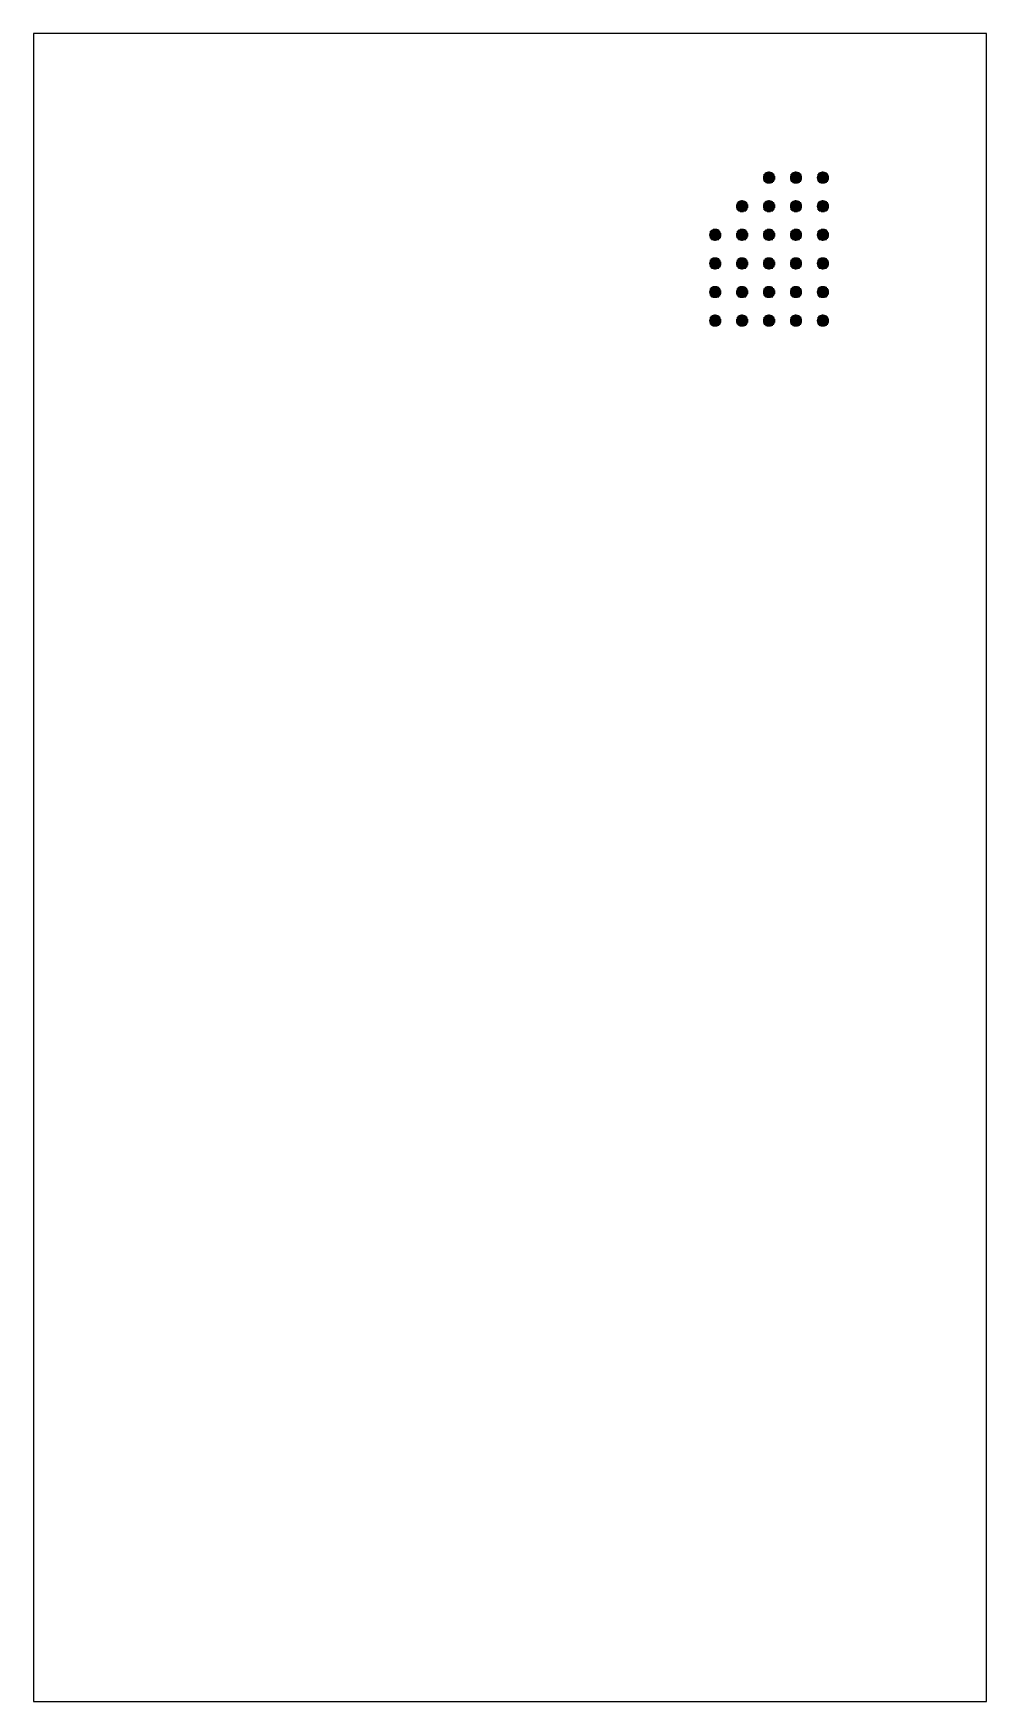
# Model space of a CAD drawing. Header units: inches. Extents: x 20 to 60, y 14.8 to 84.8.
import ezdxf

# ---------------------------------------------------------------- set-up
doc = ezdxf.new("R2010")
doc.units = ezdxf.units.IN
doc.header["$MEASUREMENT"] = 0
doc.layers.add('Raster', color=2, linetype='Continuous')

msp = doc.modelspace()

# ---------------------------------------------------------------- linework, layer by layer
at = {"layer": 'Raster'}
msp.add_lwpolyline([(20.05, 14.76), (60.05, 14.76), (60.05, 84.76), (20.05, 84.76)], close=True, dxfattribs=at)
for points in [[(50.671, 78.711), (50.921, 78.711), (51.171, 78.711)], [(50.676, 78.661), (50.921, 78.661), (51.171, 78.661)], [(50.677, 78.761), (50.921, 78.761), (51.171, 78.761)], [(50.691, 78.611), (50.921, 78.611), (51.151, 78.611)], [(50.693, 78.811), (50.921, 78.811), (51.149, 78.811)], [(50.719, 78.561), (50.719, 78.709), (50.719, 78.856)], [(50.72, 78.561), (50.921, 78.561), (51.123, 78.561)], [(50.723, 78.861), (50.921, 78.861), (51.12, 78.861)], [(50.768, 78.511), (50.921, 78.511), (51.074, 78.511)], [(50.769, 78.51), (50.769, 78.709), (50.769, 78.907)], [(50.774, 78.911), (50.921, 78.911), (51.068, 78.911)], [(50.819, 78.48), (50.819, 78.709), (50.819, 78.937)], [(50.869, 78.464), (50.869, 78.709), (50.869, 78.953)], [(50.919, 78.459), (50.919, 78.709), (50.919, 78.959)], [(50.969, 78.463), (50.969, 78.709), (50.969, 78.954)], [(51.019, 78.479), (51.019, 78.709), (51.019, 78.939)], [(51.069, 78.507), (51.069, 78.709), (51.069, 78.91)], [(51.119, 78.556), (51.119, 78.709), (51.119, 78.861)], [(51.801, 78.711), (52.051, 78.711), (52.301, 78.711)], [(51.806, 78.661), (52.051, 78.661), (52.301, 78.661)], [(51.807, 78.761), (52.051, 78.761), (52.301, 78.761)], [(51.821, 78.611), (52.051, 78.611), (52.281, 78.611)], [(51.823, 78.811), (52.051, 78.811), (52.279, 78.811)], [(51.849, 78.561), (51.849, 78.709), (51.849, 78.856)], [(51.85, 78.561), (52.051, 78.561), (52.253, 78.561)], [(51.853, 78.861), (52.051, 78.861), (52.25, 78.861)], [(51.898, 78.511), (52.051, 78.511), (52.204, 78.511)], [(51.899, 78.51), (51.899, 78.709), (51.899, 78.907)], [(51.904, 78.911), (52.051, 78.911), (52.198, 78.911)], [(51.949, 78.48), (51.949, 78.709), (51.949, 78.937)], [(51.999, 78.464), (51.999, 78.709), (51.999, 78.953)], [(52.049, 78.459), (52.049, 78.709), (52.049, 78.959)], [(52.099, 78.463), (52.099, 78.709), (52.099, 78.954)], [(52.149, 78.479), (52.149, 78.709), (52.149, 78.939)], [(52.199, 78.507), (52.199, 78.709), (52.199, 78.91)], [(52.249, 78.556), (52.249, 78.709), (52.249, 78.861)], [(52.931, 78.711), (53.181, 78.711), (53.431, 78.711)], [(52.936, 78.661), (53.181, 78.661), (53.431, 78.661)], [(52.937, 78.761), (53.181, 78.761), (53.431, 78.761)], [(52.951, 78.611), (53.181, 78.611), (53.411, 78.611)], [(52.953, 78.811), (53.181, 78.811), (53.409, 78.811)], [(52.979, 78.561), (52.979, 78.709), (52.979, 78.856)], [(52.98, 78.561), (53.181, 78.561), (53.383, 78.561)], [(52.983, 78.861), (53.181, 78.861), (53.38, 78.861)], [(53.028, 78.511), (53.181, 78.511), (53.334, 78.511)], [(53.029, 78.51), (53.029, 78.709), (53.029, 78.907)], [(53.034, 78.911), (53.181, 78.911), (53.328, 78.911)], [(53.079, 78.48), (53.079, 78.709), (53.079, 78.937)], [(53.129, 78.464), (53.129, 78.709), (53.129, 78.953)], [(53.179, 78.459), (53.179, 78.709), (53.179, 78.959)], [(53.229, 78.463), (53.229, 78.709), (53.229, 78.954)], [(53.279, 78.479), (53.279, 78.709), (53.279, 78.939)], [(53.329, 78.507), (53.329, 78.709), (53.329, 78.91)], [(53.379, 78.556), (53.379, 78.709), (53.379, 78.861)], [(49.639, 77.31), (49.639, 77.509), (49.639, 77.707)], [(49.644, 77.711), (49.791, 77.711), (49.938, 77.711)], [(49.689, 77.28), (49.689, 77.509), (49.689, 77.737)], [(49.739, 77.264), (49.739, 77.509), (49.739, 77.753)], [(49.789, 77.259), (49.789, 77.509), (49.789, 77.759)], [(49.839, 77.263), (49.839, 77.509), (49.839, 77.754)], [(49.889, 77.279), (49.889, 77.509), (49.889, 77.739)], [(49.939, 77.307), (49.939, 77.509), (49.939, 77.71)], [(50.769, 77.31), (50.769, 77.509), (50.769, 77.707)], [(50.774, 77.711), (50.921, 77.711), (51.068, 77.711)], [(50.819, 77.28), (50.819, 77.509), (50.819, 77.737)], [(50.869, 77.264), (50.869, 77.509), (50.869, 77.753)], [(50.919, 77.259), (50.919, 77.509), (50.919, 77.759)], [(50.969, 77.263), (50.969, 77.509), (50.969, 77.754)], [(51.019, 77.279), (51.019, 77.509), (51.019, 77.739)], [(51.069, 77.307), (51.069, 77.509), (51.069, 77.71)], [(51.899, 77.31), (51.899, 77.509), (51.899, 77.707)], [(51.904, 77.711), (52.051, 77.711), (52.198, 77.711)], [(51.949, 77.28), (51.949, 77.509), (51.949, 77.737)], [(51.999, 77.264), (51.999, 77.509), (51.999, 77.753)], [(52.049, 77.259), (52.049, 77.509), (52.049, 77.759)], [(52.099, 77.263), (52.099, 77.509), (52.099, 77.754)], [(52.149, 77.279), (52.149, 77.509), (52.149, 77.739)], [(52.199, 77.307), (52.199, 77.509), (52.199, 77.71)], [(53.029, 77.31), (53.029, 77.509), (53.029, 77.707)], [(53.034, 77.711), (53.181, 77.711), (53.328, 77.711)], [(53.079, 77.28), (53.079, 77.509), (53.079, 77.737)], [(53.129, 77.264), (53.129, 77.509), (53.129, 77.753)], [(53.179, 77.259), (53.179, 77.509), (53.179, 77.759)], [(53.229, 77.263), (53.229, 77.509), (53.229, 77.754)], [(53.279, 77.279), (53.279, 77.509), (53.279, 77.739)], [(53.329, 77.307), (53.329, 77.509), (53.329, 77.71)], [(49.541, 77.511), (49.791, 77.511), (50.041, 77.511)], [(49.546, 77.461), (49.791, 77.461), (50.041, 77.461)], [(49.547, 77.561), (49.791, 77.561), (50.041, 77.561)], [(49.561, 77.411), (49.791, 77.411), (50.021, 77.411)], [(49.563, 77.611), (49.791, 77.611), (50.019, 77.611)], [(49.589, 77.361), (49.589, 77.509), (49.589, 77.656)], [(49.59, 77.361), (49.791, 77.361), (49.993, 77.361)], [(49.593, 77.661), (49.791, 77.661), (49.99, 77.661)], [(49.638, 77.311), (49.791, 77.311), (49.944, 77.311)], [(49.989, 77.356), (49.989, 77.509), (49.989, 77.661)], [(50.671, 77.511), (50.921, 77.511), (51.171, 77.511)], [(50.676, 77.461), (50.921, 77.461), (51.171, 77.461)], [(50.677, 77.561), (50.921, 77.561), (51.171, 77.561)], [(50.691, 77.411), (50.921, 77.411), (51.151, 77.411)], [(50.693, 77.611), (50.921, 77.611), (51.149, 77.611)], [(50.719, 77.361), (50.719, 77.509), (50.719, 77.656)], [(50.72, 77.361), (50.921, 77.361), (51.123, 77.361)], [(50.723, 77.661), (50.921, 77.661), (51.12, 77.661)], [(50.768, 77.311), (50.921, 77.311), (51.074, 77.311)], [(51.119, 77.356), (51.119, 77.509), (51.119, 77.661)], [(51.801, 77.511), (52.051, 77.511), (52.301, 77.511)], [(51.806, 77.461), (52.051, 77.461), (52.301, 77.461)], [(51.807, 77.561), (52.051, 77.561), (52.301, 77.561)], [(51.821, 77.411), (52.051, 77.411), (52.281, 77.411)], [(51.823, 77.611), (52.051, 77.611), (52.279, 77.611)], [(51.849, 77.361), (51.849, 77.509), (51.849, 77.656)], [(51.85, 77.361), (52.051, 77.361), (52.253, 77.361)], [(51.853, 77.661), (52.051, 77.661), (52.25, 77.661)], [(51.898, 77.311), (52.051, 77.311), (52.204, 77.311)], [(52.249, 77.356), (52.249, 77.509), (52.249, 77.661)], [(52.931, 77.511), (53.181, 77.511), (53.431, 77.511)], [(52.936, 77.461), (53.181, 77.461), (53.431, 77.461)], [(52.937, 77.561), (53.181, 77.561), (53.431, 77.561)], [(52.951, 77.411), (53.181, 77.411), (53.411, 77.411)], [(52.953, 77.611), (53.181, 77.611), (53.409, 77.611)], [(52.979, 77.361), (52.979, 77.509), (52.979, 77.656)], [(52.98, 77.361), (53.181, 77.361), (53.383, 77.361)], [(52.983, 77.661), (53.181, 77.661), (53.38, 77.661)], [(53.028, 77.311), (53.181, 77.311), (53.334, 77.311)], [(53.379, 77.356), (53.379, 77.509), (53.379, 77.661)], [(48.411, 76.311), (48.661, 76.311), (48.911, 76.311)], [(48.417, 76.361), (48.661, 76.361), (48.911, 76.361)], [(48.433, 76.411), (48.661, 76.411), (48.889, 76.411)], [(48.459, 76.161), (48.459, 76.309), (48.459, 76.456)], [(48.463, 76.461), (48.661, 76.461), (48.86, 76.461)], [(48.509, 76.11), (48.509, 76.309), (48.509, 76.507)], [(48.514, 76.511), (48.661, 76.511), (48.808, 76.511)], [(48.559, 76.08), (48.559, 76.309), (48.559, 76.537)], [(48.609, 76.064), (48.609, 76.309), (48.609, 76.553)], [(48.659, 76.059), (48.659, 76.309), (48.659, 76.559)], [(48.709, 76.063), (48.709, 76.309), (48.709, 76.554)], [(48.759, 76.079), (48.759, 76.309), (48.759, 76.539)], [(48.809, 76.107), (48.809, 76.309), (48.809, 76.51)], [(48.859, 76.156), (48.859, 76.309), (48.859, 76.461)], [(49.541, 76.311), (49.791, 76.311), (50.041, 76.311)], [(49.547, 76.361), (49.791, 76.361), (50.041, 76.361)], [(49.563, 76.411), (49.791, 76.411), (50.019, 76.411)], [(49.589, 76.161), (49.589, 76.309), (49.589, 76.456)], [(49.593, 76.461), (49.791, 76.461), (49.99, 76.461)], [(49.639, 76.11), (49.639, 76.309), (49.639, 76.507)], [(49.644, 76.511), (49.791, 76.511), (49.938, 76.511)], [(49.689, 76.08), (49.689, 76.309), (49.689, 76.537)], [(49.739, 76.064), (49.739, 76.309), (49.739, 76.553)], [(49.789, 76.059), (49.789, 76.309), (49.789, 76.559)], [(49.839, 76.063), (49.839, 76.309), (49.839, 76.554)], [(49.889, 76.079), (49.889, 76.309), (49.889, 76.539)], [(49.939, 76.107), (49.939, 76.309), (49.939, 76.51)], [(49.989, 76.156), (49.989, 76.309), (49.989, 76.461)], [(50.671, 76.311), (50.921, 76.311), (51.171, 76.311)], [(50.677, 76.361), (50.921, 76.361), (51.171, 76.361)], [(50.693, 76.411), (50.921, 76.411), (51.149, 76.411)], [(50.719, 76.161), (50.719, 76.309), (50.719, 76.456)], [(50.723, 76.461), (50.921, 76.461), (51.12, 76.461)], [(50.769, 76.11), (50.769, 76.309), (50.769, 76.507)], [(50.774, 76.511), (50.921, 76.511), (51.068, 76.511)], [(50.819, 76.08), (50.819, 76.309), (50.819, 76.537)], [(50.869, 76.064), (50.869, 76.309), (50.869, 76.553)], [(50.919, 76.059), (50.919, 76.309), (50.919, 76.559)], [(50.969, 76.063), (50.969, 76.309), (50.969, 76.554)], [(51.019, 76.079), (51.019, 76.309), (51.019, 76.539)], [(51.069, 76.107), (51.069, 76.309), (51.069, 76.51)], [(51.119, 76.156), (51.119, 76.309), (51.119, 76.461)], [(51.801, 76.311), (52.051, 76.311), (52.301, 76.311)], [(51.807, 76.361), (52.051, 76.361), (52.301, 76.361)], [(51.823, 76.411), (52.051, 76.411), (52.279, 76.411)], [(51.849, 76.161), (51.849, 76.309), (51.849, 76.456)], [(51.853, 76.461), (52.051, 76.461), (52.25, 76.461)], [(51.899, 76.11), (51.899, 76.309), (51.899, 76.507)], [(51.904, 76.511), (52.051, 76.511), (52.198, 76.511)], [(51.949, 76.08), (51.949, 76.309), (51.949, 76.537)], [(51.999, 76.064), (51.999, 76.309), (51.999, 76.553)], [(52.049, 76.059), (52.049, 76.309), (52.049, 76.559)], [(52.099, 76.063), (52.099, 76.309), (52.099, 76.554)], [(52.149, 76.079), (52.149, 76.309), (52.149, 76.539)], [(52.199, 76.107), (52.199, 76.309), (52.199, 76.51)], [(52.249, 76.156), (52.249, 76.309), (52.249, 76.461)], [(52.931, 76.311), (53.181, 76.311), (53.431, 76.311)], [(52.937, 76.361), (53.181, 76.361), (53.431, 76.361)], [(52.953, 76.411), (53.181, 76.411), (53.409, 76.411)], [(52.979, 76.161), (52.979, 76.309), (52.979, 76.456)], [(52.983, 76.461), (53.181, 76.461), (53.38, 76.461)], [(53.029, 76.11), (53.029, 76.309), (53.029, 76.507)], [(53.034, 76.511), (53.181, 76.511), (53.328, 76.511)], [(53.079, 76.08), (53.079, 76.309), (53.079, 76.537)], [(53.129, 76.064), (53.129, 76.309), (53.129, 76.553)], [(53.179, 76.059), (53.179, 76.309), (53.179, 76.559)], [(53.229, 76.063), (53.229, 76.309), (53.229, 76.554)], [(53.279, 76.079), (53.279, 76.309), (53.279, 76.539)], [(53.329, 76.107), (53.329, 76.309), (53.329, 76.51)], [(53.379, 76.156), (53.379, 76.309), (53.379, 76.461)], [(48.416, 76.261), (48.661, 76.261), (48.911, 76.261)], [(48.431, 76.211), (48.661, 76.211), (48.891, 76.211)], [(48.46, 76.161), (48.661, 76.161), (48.863, 76.161)], [(48.508, 76.111), (48.661, 76.111), (48.814, 76.111)], [(49.546, 76.261), (49.791, 76.261), (50.041, 76.261)], [(49.561, 76.211), (49.791, 76.211), (50.021, 76.211)], [(49.59, 76.161), (49.791, 76.161), (49.993, 76.161)], [(49.638, 76.111), (49.791, 76.111), (49.944, 76.111)], [(50.676, 76.261), (50.921, 76.261), (51.171, 76.261)], [(50.691, 76.211), (50.921, 76.211), (51.151, 76.211)], [(50.72, 76.161), (50.921, 76.161), (51.123, 76.161)], [(50.768, 76.111), (50.921, 76.111), (51.074, 76.111)], [(51.806, 76.261), (52.051, 76.261), (52.301, 76.261)], [(51.821, 76.211), (52.051, 76.211), (52.281, 76.211)], [(51.85, 76.161), (52.051, 76.161), (52.253, 76.161)], [(51.898, 76.111), (52.051, 76.111), (52.204, 76.111)], [(52.936, 76.261), (53.181, 76.261), (53.431, 76.261)], [(52.951, 76.211), (53.181, 76.211), (53.411, 76.211)], [(52.98, 76.161), (53.181, 76.161), (53.383, 76.161)], [(53.028, 76.111), (53.181, 76.111), (53.334, 76.111)], [(48.411, 75.111), (48.661, 75.111), (48.911, 75.111)], [(48.416, 75.061), (48.661, 75.061), (48.911, 75.061)], [(48.417, 75.161), (48.661, 75.161), (48.911, 75.161)], [(48.431, 75.011), (48.661, 75.011), (48.891, 75.011)], [(48.433, 75.211), (48.661, 75.211), (48.889, 75.211)], [(48.459, 74.961), (48.459, 75.109), (48.459, 75.256)], [(48.46, 74.961), (48.661, 74.961), (48.863, 74.961)], [(48.463, 75.261), (48.661, 75.261), (48.86, 75.261)], [(48.508, 74.911), (48.661, 74.911), (48.814, 74.911)], [(48.509, 74.91), (48.509, 75.109), (48.509, 75.307)], [(48.514, 75.311), (48.661, 75.311), (48.808, 75.311)], [(48.559, 74.88), (48.559, 75.109), (48.559, 75.337)], [(48.609, 74.864), (48.609, 75.109), (48.609, 75.353)], [(48.659, 74.859), (48.659, 75.109), (48.659, 75.359)], [(48.709, 74.863), (48.709, 75.109), (48.709, 75.354)], [(48.759, 74.879), (48.759, 75.109), (48.759, 75.339)], [(48.809, 74.907), (48.809, 75.109), (48.809, 75.31)], [(48.859, 74.956), (48.859, 75.109), (48.859, 75.261)], [(49.541, 75.111), (49.791, 75.111), (50.041, 75.111)], [(49.546, 75.061), (49.791, 75.061), (50.041, 75.061)], [(49.547, 75.161), (49.791, 75.161), (50.041, 75.161)], [(49.561, 75.011), (49.791, 75.011), (50.021, 75.011)], [(49.563, 75.211), (49.791, 75.211), (50.019, 75.211)], [(49.589, 74.961), (49.589, 75.109), (49.589, 75.256)], [(49.59, 74.961), (49.791, 74.961), (49.993, 74.961)], [(49.593, 75.261), (49.791, 75.261), (49.99, 75.261)], [(49.638, 74.911), (49.791, 74.911), (49.944, 74.911)], [(49.639, 74.91), (49.639, 75.109), (49.639, 75.307)], [(49.644, 75.311), (49.791, 75.311), (49.938, 75.311)], [(49.689, 74.88), (49.689, 75.109), (49.689, 75.337)], [(49.739, 74.864), (49.739, 75.109), (49.739, 75.353)], [(49.789, 74.859), (49.789, 75.109), (49.789, 75.359)], [(49.839, 74.863), (49.839, 75.109), (49.839, 75.354)], [(49.889, 74.879), (49.889, 75.109), (49.889, 75.339)], [(49.939, 74.907), (49.939, 75.109), (49.939, 75.31)], [(49.989, 74.956), (49.989, 75.109), (49.989, 75.261)], [(50.671, 75.111), (50.921, 75.111), (51.171, 75.111)], [(50.676, 75.061), (50.921, 75.061), (51.171, 75.061)], [(50.677, 75.161), (50.921, 75.161), (51.171, 75.161)], [(50.691, 75.011), (50.921, 75.011), (51.151, 75.011)], [(50.693, 75.211), (50.921, 75.211), (51.149, 75.211)], [(50.719, 74.961), (50.719, 75.109), (50.719, 75.256)], [(50.72, 74.961), (50.921, 74.961), (51.123, 74.961)], [(50.723, 75.261), (50.921, 75.261), (51.12, 75.261)], [(50.768, 74.911), (50.921, 74.911), (51.074, 74.911)], [(50.769, 74.91), (50.769, 75.109), (50.769, 75.307)], [(50.774, 75.311), (50.921, 75.311), (51.068, 75.311)], [(50.819, 74.88), (50.819, 75.109), (50.819, 75.337)], [(50.869, 74.864), (50.869, 75.109), (50.869, 75.353)], [(50.919, 74.859), (50.919, 75.109), (50.919, 75.359)], [(50.969, 74.863), (50.969, 75.109), (50.969, 75.354)], [(51.019, 74.879), (51.019, 75.109), (51.019, 75.339)], [(51.069, 74.907), (51.069, 75.109), (51.069, 75.31)], [(51.119, 74.956), (51.119, 75.109), (51.119, 75.261)], [(51.801, 75.111), (52.051, 75.111), (52.301, 75.111)], [(51.806, 75.061), (52.051, 75.061), (52.301, 75.061)], [(51.807, 75.161), (52.051, 75.161), (52.301, 75.161)], [(51.821, 75.011), (52.051, 75.011), (52.281, 75.011)], [(51.823, 75.211), (52.051, 75.211), (52.279, 75.211)], [(51.849, 74.961), (51.849, 75.109), (51.849, 75.256)], [(51.85, 74.961), (52.051, 74.961), (52.253, 74.961)], [(51.853, 75.261), (52.051, 75.261), (52.25, 75.261)], [(51.898, 74.911), (52.051, 74.911), (52.204, 74.911)], [(51.899, 74.91), (51.899, 75.109), (51.899, 75.307)], [(51.904, 75.311), (52.051, 75.311), (52.198, 75.311)], [(51.949, 74.88), (51.949, 75.109), (51.949, 75.337)], [(51.999, 74.864), (51.999, 75.109), (51.999, 75.353)], [(52.049, 74.859), (52.049, 75.109), (52.049, 75.359)], [(52.099, 74.863), (52.099, 75.109), (52.099, 75.354)], [(52.149, 74.879), (52.149, 75.109), (52.149, 75.339)], [(52.199, 74.907), (52.199, 75.109), (52.199, 75.31)], [(52.249, 74.956), (52.249, 75.109), (52.249, 75.261)], [(52.931, 75.111), (53.181, 75.111), (53.431, 75.111)], [(52.936, 75.061), (53.181, 75.061), (53.431, 75.061)], [(52.937, 75.161), (53.181, 75.161), (53.431, 75.161)], [(52.951, 75.011), (53.181, 75.011), (53.411, 75.011)], [(52.953, 75.211), (53.181, 75.211), (53.409, 75.211)], [(52.979, 74.961), (52.979, 75.109), (52.979, 75.256)], [(52.98, 74.961), (53.181, 74.961), (53.383, 74.961)], [(52.983, 75.261), (53.181, 75.261), (53.38, 75.261)], [(53.028, 74.911), (53.181, 74.911), (53.334, 74.911)], [(53.029, 74.91), (53.029, 75.109), (53.029, 75.307)], [(53.034, 75.311), (53.181, 75.311), (53.328, 75.311)], [(53.079, 74.88), (53.079, 75.109), (53.079, 75.337)], [(53.129, 74.864), (53.129, 75.109), (53.129, 75.353)], [(53.179, 74.859), (53.179, 75.109), (53.179, 75.359)], [(53.229, 74.863), (53.229, 75.109), (53.229, 75.354)], [(53.279, 74.879), (53.279, 75.109), (53.279, 75.339)], [(53.329, 74.907), (53.329, 75.109), (53.329, 75.31)], [(53.379, 74.956), (53.379, 75.109), (53.379, 75.261)], [(48.411, 73.911), (48.661, 73.911), (48.911, 73.911)], [(48.416, 73.861), (48.661, 73.861), (48.911, 73.861)], [(48.417, 73.961), (48.661, 73.961), (48.911, 73.961)], [(48.431, 73.811), (48.661, 73.811), (48.891, 73.811)], [(48.433, 74.011), (48.661, 74.011), (48.889, 74.011)], [(48.459, 73.761), (48.459, 73.909), (48.459, 74.056)], [(48.46, 73.761), (48.661, 73.761), (48.863, 73.761)], [(48.463, 74.061), (48.661, 74.061), (48.86, 74.061)], [(48.508, 73.711), (48.661, 73.711), (48.814, 73.711)], [(48.509, 73.71), (48.509, 73.909), (48.509, 74.107)], [(48.514, 74.111), (48.661, 74.111), (48.808, 74.111)], [(48.559, 73.68), (48.559, 73.909), (48.559, 74.137)], [(48.609, 73.664), (48.609, 73.909), (48.609, 74.153)], [(48.659, 73.659), (48.659, 73.909), (48.659, 74.159)], [(48.709, 73.663), (48.709, 73.909), (48.709, 74.154)], [(48.759, 73.679), (48.759, 73.909), (48.759, 74.139)], [(48.809, 73.707), (48.809, 73.909), (48.809, 74.11)], [(48.859, 73.756), (48.859, 73.909), (48.859, 74.061)], [(49.541, 73.911), (49.791, 73.911), (50.041, 73.911)], [(49.546, 73.861), (49.791, 73.861), (50.041, 73.861)], [(49.547, 73.961), (49.791, 73.961), (50.041, 73.961)], [(49.561, 73.811), (49.791, 73.811), (50.021, 73.811)], [(49.563, 74.011), (49.791, 74.011), (50.019, 74.011)], [(49.589, 73.761), (49.589, 73.909), (49.589, 74.056)], [(49.59, 73.761), (49.791, 73.761), (49.993, 73.761)], [(49.593, 74.061), (49.791, 74.061), (49.99, 74.061)], [(49.638, 73.711), (49.791, 73.711), (49.944, 73.711)], [(49.639, 73.71), (49.639, 73.909), (49.639, 74.107)], [(49.644, 74.111), (49.791, 74.111), (49.938, 74.111)], [(49.689, 73.68), (49.689, 73.909), (49.689, 74.137)], [(49.739, 73.664), (49.739, 73.909), (49.739, 74.153)], [(49.789, 73.659), (49.789, 73.909), (49.789, 74.159)], [(49.839, 73.663), (49.839, 73.909), (49.839, 74.154)], [(49.889, 73.679), (49.889, 73.909), (49.889, 74.139)], [(49.939, 73.707), (49.939, 73.909), (49.939, 74.11)], [(49.989, 73.756), (49.989, 73.909), (49.989, 74.061)], [(50.671, 73.911), (50.921, 73.911), (51.171, 73.911)], [(50.676, 73.861), (50.921, 73.861), (51.171, 73.861)], [(50.677, 73.961), (50.921, 73.961), (51.171, 73.961)], [(50.691, 73.811), (50.921, 73.811), (51.151, 73.811)], [(50.693, 74.011), (50.921, 74.011), (51.149, 74.011)], [(50.719, 73.761), (50.719, 73.909), (50.719, 74.056)], [(50.72, 73.761), (50.921, 73.761), (51.123, 73.761)], [(50.723, 74.061), (50.921, 74.061), (51.12, 74.061)], [(50.768, 73.711), (50.921, 73.711), (51.074, 73.711)], [(50.769, 73.71), (50.769, 73.909), (50.769, 74.107)], [(50.774, 74.111), (50.921, 74.111), (51.068, 74.111)], [(50.819, 73.68), (50.819, 73.909), (50.819, 74.137)], [(50.869, 73.664), (50.869, 73.909), (50.869, 74.153)], [(50.919, 73.659), (50.919, 73.909), (50.919, 74.159)], [(50.969, 73.663), (50.969, 73.909), (50.969, 74.154)], [(51.019, 73.679), (51.019, 73.909), (51.019, 74.139)], [(51.069, 73.707), (51.069, 73.909), (51.069, 74.11)], [(51.119, 73.756), (51.119, 73.909), (51.119, 74.061)], [(51.801, 73.911), (52.051, 73.911), (52.301, 73.911)], [(51.806, 73.861), (52.051, 73.861), (52.301, 73.861)], [(51.807, 73.961), (52.051, 73.961), (52.301, 73.961)], [(51.821, 73.811), (52.051, 73.811), (52.281, 73.811)], [(51.823, 74.011), (52.051, 74.011), (52.279, 74.011)], [(51.849, 73.761), (51.849, 73.909), (51.849, 74.056)], [(51.85, 73.761), (52.051, 73.761), (52.253, 73.761)], [(51.853, 74.061), (52.051, 74.061), (52.25, 74.061)], [(51.898, 73.711), (52.051, 73.711), (52.204, 73.711)], [(51.899, 73.71), (51.899, 73.909), (51.899, 74.107)], [(51.904, 74.111), (52.051, 74.111), (52.198, 74.111)], [(51.949, 73.68), (51.949, 73.909), (51.949, 74.137)], [(51.999, 73.664), (51.999, 73.909), (51.999, 74.153)], [(52.049, 73.659), (52.049, 73.909), (52.049, 74.159)], [(52.099, 73.663), (52.099, 73.909), (52.099, 74.154)], [(52.149, 73.679), (52.149, 73.909), (52.149, 74.139)], [(52.199, 73.707), (52.199, 73.909), (52.199, 74.11)], [(52.249, 73.756), (52.249, 73.909), (52.249, 74.061)], [(52.931, 73.911), (53.181, 73.911), (53.431, 73.911)], [(52.936, 73.861), (53.181, 73.861), (53.431, 73.861)], [(52.937, 73.961), (53.181, 73.961), (53.431, 73.961)], [(52.951, 73.811), (53.181, 73.811), (53.411, 73.811)], [(52.953, 74.011), (53.181, 74.011), (53.409, 74.011)], [(52.979, 73.761), (52.979, 73.909), (52.979, 74.056)], [(52.98, 73.761), (53.181, 73.761), (53.383, 73.761)], [(52.983, 74.061), (53.181, 74.061), (53.38, 74.061)], [(53.028, 73.711), (53.181, 73.711), (53.334, 73.711)], [(53.029, 73.71), (53.029, 73.909), (53.029, 74.107)], [(53.034, 74.111), (53.181, 74.111), (53.328, 74.111)], [(53.079, 73.68), (53.079, 73.909), (53.079, 74.137)], [(53.129, 73.664), (53.129, 73.909), (53.129, 74.153)], [(53.179, 73.659), (53.179, 73.909), (53.179, 74.159)], [(53.229, 73.663), (53.229, 73.909), (53.229, 74.154)], [(53.279, 73.679), (53.279, 73.909), (53.279, 74.139)], [(53.329, 73.707), (53.329, 73.909), (53.329, 74.11)], [(53.379, 73.756), (53.379, 73.909), (53.379, 74.061)], [(48.433, 72.811), (48.661, 72.811), (48.889, 72.811)], [(48.459, 72.561), (48.459, 72.709), (48.459, 72.856)], [(48.463, 72.861), (48.661, 72.861), (48.86, 72.861)], [(48.509, 72.51), (48.509, 72.709), (48.509, 72.907)], [(48.514, 72.911), (48.661, 72.911), (48.808, 72.911)], [(48.559, 72.48), (48.559, 72.709), (48.559, 72.937)], [(48.609, 72.464), (48.609, 72.709), (48.609, 72.953)], [(48.659, 72.459), (48.659, 72.709), (48.659, 72.959)], [(48.709, 72.463), (48.709, 72.709), (48.709, 72.954)], [(48.759, 72.479), (48.759, 72.709), (48.759, 72.939)], [(48.809, 72.507), (48.809, 72.709), (48.809, 72.91)], [(48.859, 72.556), (48.859, 72.709), (48.859, 72.861)], [(49.563, 72.811), (49.791, 72.811), (50.019, 72.811)], [(49.589, 72.561), (49.589, 72.709), (49.589, 72.856)], [(49.593, 72.861), (49.791, 72.861), (49.99, 72.861)], [(49.639, 72.51), (49.639, 72.709), (49.639, 72.907)], [(49.644, 72.911), (49.791, 72.911), (49.938, 72.911)], [(49.689, 72.48), (49.689, 72.709), (49.689, 72.937)], [(49.739, 72.464), (49.739, 72.709), (49.739, 72.953)], [(49.789, 72.459), (49.789, 72.709), (49.789, 72.959)], [(49.839, 72.463), (49.839, 72.709), (49.839, 72.954)], [(49.889, 72.479), (49.889, 72.709), (49.889, 72.939)], [(49.939, 72.507), (49.939, 72.709), (49.939, 72.91)], [(49.989, 72.556), (49.989, 72.709), (49.989, 72.861)], [(50.693, 72.811), (50.921, 72.811), (51.149, 72.811)], [(50.719, 72.561), (50.719, 72.709), (50.719, 72.856)], [(50.723, 72.861), (50.921, 72.861), (51.12, 72.861)], [(50.769, 72.51), (50.769, 72.709), (50.769, 72.907)], [(50.774, 72.911), (50.921, 72.911), (51.068, 72.911)], [(50.819, 72.48), (50.819, 72.709), (50.819, 72.937)], [(50.869, 72.464), (50.869, 72.709), (50.869, 72.953)], [(50.919, 72.459), (50.919, 72.709), (50.919, 72.959)], [(50.969, 72.463), (50.969, 72.709), (50.969, 72.954)], [(51.019, 72.479), (51.019, 72.709), (51.019, 72.939)], [(51.069, 72.507), (51.069, 72.709), (51.069, 72.91)], [(51.119, 72.556), (51.119, 72.709), (51.119, 72.861)], [(51.823, 72.811), (52.051, 72.811), (52.279, 72.811)], [(51.849, 72.561), (51.849, 72.709), (51.849, 72.856)], [(51.853, 72.861), (52.051, 72.861), (52.25, 72.861)], [(51.899, 72.51), (51.899, 72.709), (51.899, 72.907)], [(51.904, 72.911), (52.051, 72.911), (52.198, 72.911)], [(51.949, 72.48), (51.949, 72.709), (51.949, 72.937)], [(51.999, 72.464), (51.999, 72.709), (51.999, 72.953)], [(52.049, 72.459), (52.049, 72.709), (52.049, 72.959)], [(52.099, 72.463), (52.099, 72.709), (52.099, 72.954)], [(52.149, 72.479), (52.149, 72.709), (52.149, 72.939)], [(52.199, 72.507), (52.199, 72.709), (52.199, 72.91)], [(52.249, 72.556), (52.249, 72.709), (52.249, 72.861)], [(52.953, 72.811), (53.181, 72.811), (53.409, 72.811)], [(52.979, 72.561), (52.979, 72.709), (52.979, 72.856)], [(52.983, 72.861), (53.181, 72.861), (53.38, 72.861)], [(53.029, 72.51), (53.029, 72.709), (53.029, 72.907)], [(53.034, 72.911), (53.181, 72.911), (53.328, 72.911)], [(53.079, 72.48), (53.079, 72.709), (53.079, 72.937)], [(53.129, 72.464), (53.129, 72.709), (53.129, 72.953)], [(53.179, 72.459), (53.179, 72.709), (53.179, 72.959)], [(53.229, 72.463), (53.229, 72.709), (53.229, 72.954)], [(53.279, 72.479), (53.279, 72.709), (53.279, 72.939)], [(53.329, 72.507), (53.329, 72.709), (53.329, 72.91)], [(53.379, 72.556), (53.379, 72.709), (53.379, 72.861)], [(48.411, 72.711), (48.661, 72.711), (48.911, 72.711)], [(48.416, 72.661), (48.661, 72.661), (48.911, 72.661)], [(48.417, 72.761), (48.661, 72.761), (48.911, 72.761)], [(48.431, 72.611), (48.661, 72.611), (48.891, 72.611)], [(48.46, 72.561), (48.661, 72.561), (48.863, 72.561)], [(48.508, 72.511), (48.661, 72.511), (48.814, 72.511)], [(49.541, 72.711), (49.791, 72.711), (50.041, 72.711)], [(49.546, 72.661), (49.791, 72.661), (50.041, 72.661)], [(49.547, 72.761), (49.791, 72.761), (50.041, 72.761)], [(49.561, 72.611), (49.791, 72.611), (50.021, 72.611)], [(49.59, 72.561), (49.791, 72.561), (49.993, 72.561)], [(49.638, 72.511), (49.791, 72.511), (49.944, 72.511)], [(50.671, 72.711), (50.921, 72.711), (51.171, 72.711)], [(50.676, 72.661), (50.921, 72.661), (51.171, 72.661)], [(50.677, 72.761), (50.921, 72.761), (51.171, 72.761)], [(50.691, 72.611), (50.921, 72.611), (51.151, 72.611)], [(50.72, 72.561), (50.921, 72.561), (51.123, 72.561)], [(50.768, 72.511), (50.921, 72.511), (51.074, 72.511)], [(51.801, 72.711), (52.051, 72.711), (52.301, 72.711)], [(51.806, 72.661), (52.051, 72.661), (52.301, 72.661)], [(51.807, 72.761), (52.051, 72.761), (52.301, 72.761)], [(51.821, 72.611), (52.051, 72.611), (52.281, 72.611)], [(51.85, 72.561), (52.051, 72.561), (52.253, 72.561)], [(51.898, 72.511), (52.051, 72.511), (52.204, 72.511)], [(52.931, 72.711), (53.181, 72.711), (53.431, 72.711)], [(52.936, 72.661), (53.181, 72.661), (53.431, 72.661)], [(52.937, 72.761), (53.181, 72.761), (53.431, 72.761)], [(52.951, 72.611), (53.181, 72.611), (53.411, 72.611)], [(52.98, 72.561), (53.181, 72.561), (53.383, 72.561)], [(53.028, 72.511), (53.181, 72.511), (53.334, 72.511)]]:
    msp.add_lwpolyline(points, dxfattribs=at)

doc.saveas('drawing.dxf')
